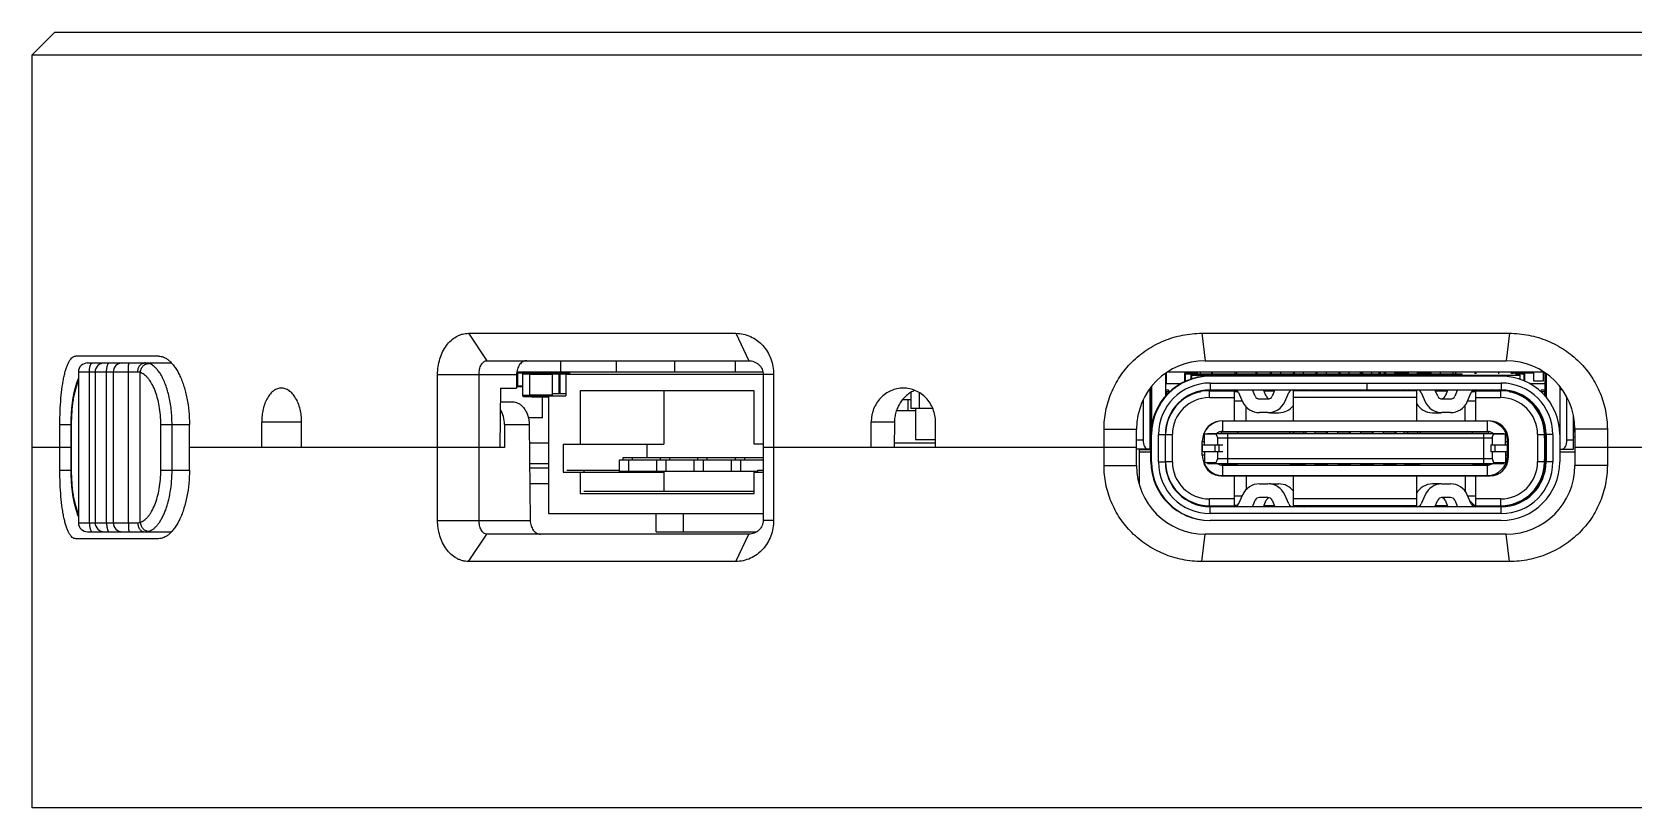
# Model space of a CAD drawing. Header units: millimetres. Extents: x -61 to 249, y -179 to 12.
# Drawn here: x 42.47 to 77.57, y -172.7 to -155.7 of the extents above; entities that cross this region are included whole.
import ezdxf

# ---------------------------------------------------------------- set-up
doc = ezdxf.new("R2010")
doc.units = ezdxf.units.MM
doc.header["$LTSCALE"] = 1.21
doc.header["$MEASUREMENT"] = 0
doc.layers.get('0').update_dxf_attribs({"linetype": 'CONTINUOUS'})

msp = doc.modelspace()

# ---------------------------------------------------------------- linework, layer by layer
at = {"color": 7, "linetype": 'Continuous'}
for p, q in [((42.971, -155.697), (42.471, -156.197)), ((42.971, -155.697), (99.971, -155.697)), ((42.471, -156.197), (100.471, -156.197)), ((42.471, -172.697), (42.471, -156.197)), ((52.036, -162.297), (57.891, -162.297)), ((52.036, -162.297), (52.438, -162.897)), ((57.891, -162.297), (58.172, -162.897)), ((68.101, -162.297), (74.84, -162.297)), ((68.101, -162.297), (68.171, -162.897)), ((74.84, -162.297), (74.771, -162.897)), ((45.24, -162.797), (43.427, -162.797)), ((44.788, -163.147), (43.487, -163.147)), ((43.487, -163.147), (43.487, -166.447)), ((43.687, -162.947), (45.526, -162.947)), ((43.727, -166.447), (43.727, -163.147)), ((43.853, -163.147), (43.853, -166.447)), ((44.104, -166.447), (44.104, -163.147)), ((44.25, -163.147), (44.25, -166.447)), ((44.584, -166.447), (44.584, -163.147)), ((44.842, -166.437), (44.842, -163.157)), ((45.275, -163.174), (45.23, -163.112)), ((51.357, -163.197), (53.087, -163.197)), ((51.357, -166.397), (51.357, -163.197)), ((52.265, -166.397), (52.265, -163.197)), ((52.438, -162.897), (58.172, -162.897)), ((53.087, -163.197), (53.084, -163.497)), ((58.49, -163.147), (53.087, -163.147)), ((53.089, -163.16), (53.089, -163.472)), ((53.221, -163.172), (53.109, -163.172)), ((53.109, -163.172), (53.109, -163.447)), ((53.171, -163.147), (53.171, -163.172)), ((53.218, -163.182), (53.374, -163.182)), ((53.218, -163.182), (53.218, -163.662)), ((53.227, -163.662), (53.227, -163.182)), ((53.238, -163.162), (53.661, -163.162)), ((53.36, -163.162), (53.36, -163.147)), ((53.374, -163.662), (53.374, -163.182)), ((53.38, -163.192), (53.866, -163.192)), ((53.38, -163.652), (53.38, -163.192)), ((53.867, -163.172), (53.392, -163.172)), ((53.564, -163.147), (53.564, -163.162)), ((53.646, -163.147), (53.646, -163.162)), ((53.661, -163.162), (53.671, -163.172)), ((53.835, -163.147), (53.835, -163.172)), ((53.866, -163.182), (54.246, -163.182)), ((53.866, -163.182), (53.866, -163.615)), ((54.246, -163.162), (53.877, -163.162)), ((53.967, -163.162), (53.967, -163.147)), ((54.013, -163.182), (54.013, -163.615)), ((54.041, -163.615), (54.041, -163.182)), ((54.056, -163.147), (54.056, -162.897)), ((54.099, -163.162), (54.099, -163.147)), ((58.718, -163.197), (54.164, -163.197)), ((54.164, -163.197), (54.164, -163.665)), ((54.246, -163.147), (54.246, -163.197)), ((55.274, -163.147), (55.274, -162.897)), ((56.552, -163.147), (56.552, -162.897)), ((57.884, -163.147), (57.884, -162.897)), ((58.49, -163.197), (58.49, -166.397)), ((58.718, -163.197), (58.718, -166.397)), ((67.301, -163.175), (67.301, -163.678)), ((67.329, -163.397), (67.329, -163.156)), ((75.599, -163.147), (67.342, -163.147)), ((67.722, -163.182), (68.006, -163.182)), ((67.722, -163.182), (67.722, -163.358)), ((68.006, -163.162), (67.742, -163.162)), ((67.742, -163.35), (67.742, -163.162)), ((67.856, -163.186), (73.806, -163.186)), ((67.856, -163.186), (67.856, -163.306)), ((68.006, -163.186), (68.006, -163.147)), ((68.061, -163.147), (68.061, -163.186)), ((68.171, -162.897), (74.771, -162.897)), ((68.316, -163.186), (68.316, -163.147)), ((68.331, -163.186), (68.331, -163.147)), ((68.831, -163.186), (68.831, -163.147)), ((68.861, -163.147), (68.861, -163.186)), ((69.106, -163.217), (69.106, -163.186)), ((69.281, -163.147), (69.281, -163.186)), ((69.306, -163.147), (69.306, -163.186)), ((69.329, -163.148), (69.329, -163.147)), ((69.486, -163.217), (69.486, -163.186)), ((69.606, -163.186), (69.606, -163.147)), ((69.621, -163.147), (69.621, -163.186)), ((69.821, -163.147), (69.821, -163.186)), ((70.106, -163.186), (70.106, -163.147)), ((70.121, -163.147), (70.121, -163.186)), ((70.321, -163.147), (70.321, -163.186)), ((70.414, -163.147), (70.414, -163.148)), ((70.516, -163.148), (70.511, -163.147)), ((70.537, -163.148), (70.532, -163.147)), ((70.606, -163.186), (70.606, -163.147)), ((70.621, -163.147), (70.621, -163.186)), ((70.821, -163.147), (70.821, -163.186)), ((70.87, -163.147), (70.87, -163.148)), ((70.976, -163.147), (70.976, -163.148)), ((71.106, -163.186), (71.106, -163.147)), ((71.121, -163.147), (71.121, -163.186)), ((71.321, -163.147), (71.321, -163.186)), ((71.376, -163.148), (71.376, -163.147)), ((71.513, -163.147), (71.513, -163.148)), ((71.575, -163.186), (71.575, -163.148)), ((71.575, -163.167), (71.606, -163.167)), ((71.606, -163.186), (71.606, -163.147)), ((71.621, -163.147), (71.621, -163.186)), ((71.821, -163.147), (71.821, -163.186)), ((71.976, -163.147), (71.976, -163.186)), ((71.976, -163.167), (72.007, -163.167)), ((72.007, -163.147), (72.007, -163.186)), ((72.106, -163.186), (72.106, -163.147)), ((72.121, -163.147), (72.121, -163.186)), ((72.321, -163.147), (72.321, -163.186)), ((72.606, -163.162), (72.327, -163.162)), ((72.327, -163.186), (72.327, -163.162)), ((72.407, -163.147), (72.407, -163.15)), ((72.42, -163.162), (72.42, -163.147)), ((72.45, -163.162), (72.45, -163.147)), ((72.606, -163.186), (72.606, -163.147)), ((72.621, -163.147), (72.621, -163.186)), ((72.821, -163.147), (72.821, -163.186)), ((73.087, -163.162), (72.821, -163.162)), ((72.938, -163.162), (72.938, -163.147)), ((72.976, -163.148), (72.976, -163.147)), ((73.087, -163.162), (73.087, -163.186)), ((73.106, -163.186), (73.106, -163.147)), ((73.121, -163.147), (73.121, -163.186)), ((73.321, -163.147), (73.321, -163.186)), ((73.426, -163.186), (73.426, -163.217)), ((73.606, -163.186), (73.606, -163.147)), ((73.661, -163.147), (73.661, -163.186)), ((73.806, -163.217), (73.806, -163.186)), ((74.081, -163.147), (74.081, -163.186)), ((74.096, -163.186), (74.096, -163.147)), ((74.111, -163.186), (74.111, -163.147)), ((74.611, -163.186), (74.611, -163.147)), ((74.881, -163.147), (74.881, -163.186)), ((74.906, -163.147), (74.906, -163.186)), ((74.976, -163.172), (74.906, -163.172)), ((74.92, -163.147), (74.92, -163.172)), ((75.156, -163.162), (74.976, -163.162)), ((74.976, -163.162), (74.976, -163.186)), ((74.976, -163.182), (75.176, -163.182)), ((75.016, -163.147), (75.016, -163.162)), ((75.056, -163.217), (75.056, -163.186)), ((75.156, -163.162), (75.156, -163.341)), ((75.176, -163.147), (75.176, -163.178)), ((75.176, -163.167), (75.376, -163.167)), ((75.176, -163.35), (75.176, -163.182)), ((75.376, -163.347), (75.376, -163.147)), ((75.576, -163.147), (75.576, -163.347)), ((75.576, -163.167), (75.626, -163.167)), ((75.626, -163.678), (75.626, -163.165)), ((75.641, -163.175), (75.641, -163.693)), ((52.736, -163.497), (52.723, -164.797)), ((52.736, -163.497), (53.084, -163.497)), ((53.218, -163.472), (53.089, -163.472)), ((53.109, -163.447), (53.218, -163.447)), ((53.13, -163.472), (53.13, -163.447)), ((53.159, -163.472), (53.159, -163.447)), ((53.171, -163.447), (53.171, -163.472)), ((66.942, -163.536), (66.986, -163.536)), ((66.966, -164.836), (66.966, -163.536)), ((66.986, -165.116), (66.986, -163.477)), ((67.001, -163.459), (67.001, -164.345)), ((67.301, -163.397), (67.649, -163.397)), ((67.301, -163.536), (67.366, -163.536)), ((67.399, -163.577), (67.366, -163.536)), ((67.871, -163.217), (75.071, -163.217)), ((67.871, -163.217), (67.871, -163.302)), ((74.661, -163.237), (68.281, -163.237)), ((68.281, -163.387), (74.661, -163.387)), ((68.281, -163.387), (68.281, -163.537)), ((68.281, -163.537), (71.716, -163.537)), ((69.27, -163.677), (69.208, -163.536)), ((69.511, -163.677), (69.449, -163.537)), ((69.703, -163.536), (69.641, -163.677)), ((70.384, -163.556), (70.356, -163.537)), ((70.621, -163.556), (70.621, -163.537)), ((70.921, -163.536), (70.921, -163.556)), ((71.716, -163.387), (71.716, -163.537)), ((71.726, -163.436), (71.716, -163.436)), ((71.726, -163.536), (71.716, -163.536)), ((71.726, -163.537), (71.726, -163.387)), ((71.726, -163.537), (74.661, -163.537)), ((72.021, -163.556), (72.021, -163.537)), ((72.321, -163.537), (72.321, -163.556)), ((72.555, -163.537), (72.527, -163.556)), ((73.27, -163.677), (73.208, -163.536)), ((73.491, -163.537), (73.429, -163.677)), ((73.703, -163.536), (73.641, -163.677)), ((74.661, -163.387), (74.661, -163.537)), ((75.071, -163.217), (75.071, -163.305)), ((75.279, -163.397), (75.626, -163.397)), ((75.576, -163.347), (75.376, -163.347)), ((75.546, -163.536), (75.519, -163.568)), ((75.546, -163.536), (75.626, -163.536)), ((75.941, -163.459), (75.941, -165.117)), ((75.999, -163.536), (75.941, -163.536)), ((75.946, -163.536), (75.946, -164.836)), ((52.733, -163.797), (52.995, -163.797)), ((53.374, -163.662), (53.218, -163.662)), ((53.238, -163.682), (53.661, -163.682)), ((53.866, -163.652), (53.38, -163.652)), ((53.392, -163.672), (53.785, -163.672)), ((53.421, -163.697), (53.421, -163.682)), ((53.785, -163.697), (53.421, -163.697)), ((53.656, -164.147), (53.656, -163.697)), ((53.671, -163.673), (53.661, -163.682)), ((53.785, -163.665), (54.164, -163.665)), ((53.785, -163.665), (53.785, -166.247)), ((53.866, -163.615), (54.164, -163.615)), ((53.866, -163.615), (53.866, -163.665)), ((58.294, -163.557), (54.477, -163.557)), ((54.477, -163.557), (54.477, -164.727)), ((56.312, -163.557), (56.312, -164.727)), ((58.294, -164.727), (58.294, -163.557)), ((61.546, -163.747), (61.724, -163.747)), ((61.668, -163.997), (61.668, -163.747)), ((61.724, -163.594), (61.724, -163.947)), ((61.908, -163.595), (61.908, -163.947)), ((66.816, -163.754), (66.816, -164.636)), ((67.326, -163.626), (67.306, -163.626)), ((67.306, -163.626), (67.306, -163.673)), ((67.402, -163.577), (67.326, -163.577)), ((67.326, -163.577), (67.326, -163.649)), ((68.003, -163.577), (68.072, -163.577)), ((68.261, -163.556), (68.874, -163.556)), ((68.266, -163.706), (68.266, -163.556)), ((68.266, -163.706), (68.806, -163.706)), ((68.806, -163.556), (68.806, -164.216)), ((68.895, -163.577), (68.806, -163.577)), ((68.806, -163.777), (68.986, -163.777)), ((68.907, -163.596), (68.995, -163.797)), ((69.362, -163.736), (69.55, -163.736)), ((69.458, -163.556), (69.694, -163.556)), ((69.916, -163.797), (70.004, -163.596)), ((72.806, -163.556), (70.106, -163.556)), ((70.106, -164.216), (70.106, -163.556)), ((72.806, -163.706), (70.106, -163.706)), ((72.806, -163.556), (72.806, -164.216)), ((72.907, -163.596), (72.995, -163.797)), ((73.217, -163.556), (73.483, -163.556)), ((73.362, -163.736), (73.55, -163.736)), ((73.871, -164.216), (73.871, -163.874)), ((73.916, -163.797), (74.004, -163.596)), ((73.925, -163.777), (74.106, -163.777)), ((74.021, -163.577), (74.009, -163.588)), ((74.106, -163.577), (74.021, -163.577)), ((74.037, -163.556), (74.651, -163.556)), ((74.106, -164.216), (74.106, -163.556)), ((74.106, -163.706), (74.646, -163.706)), ((74.646, -163.556), (74.646, -163.706)), ((74.84, -163.577), (74.918, -163.577)), ((75.616, -163.577), (75.529, -163.577)), ((75.616, -163.665), (75.616, -163.577)), ((76.096, -163.736), (76.117, -163.736)), ((76.096, -164.636), (76.096, -163.736)), ((48.378, -164.247), (47.502, -164.247)), ((47.502, -164.797), (47.502, -164.247)), ((48.378, -164.797), (48.378, -164.247)), ((53.656, -164.147), (53.347, -164.147)), ((61.365, -164.247), (60.857, -164.247)), ((60.857, -164.797), (60.857, -164.247)), ((61.365, -164.247), (61.362, -164.797)), ((61.826, -163.997), (61.407, -163.997)), ((62.206, -163.947), (61.724, -163.947)), ((61.826, -163.947), (61.826, -164.622)), ((62.266, -164.797), (62.266, -164.247)), ((66.986, -163.936), (66.966, -163.936)), ((66.966, -164.086), (66.986, -164.086)), ((68.561, -164.216), (74.351, -164.216)), ((68.561, -164.446), (68.561, -164.216)), ((69.071, -164.216), (69.071, -163.907)), ((69.55, -164.036), (69.362, -164.036)), ((69.603, -164.037), (69.788, -164.037)), ((73.152, -164.037), (73.337, -164.037)), ((73.55, -164.036), (73.362, -164.036)), ((74.351, -164.216), (74.351, -164.446)), ((75.946, -163.936), (75.941, -163.936)), ((75.941, -164.086), (75.946, -164.086)), ((76.246, -164.836), (76.246, -164.127)), ((43.081, -164.297), (43.329, -164.297)), ((43.081, -165.297), (43.081, -164.297)), ((43.32, -164.297), (43.32, -165.297)), ((43.329, -164.297), (43.329, -165.297)), ((45.292, -164.297), (45.919, -164.297)), ((45.292, -165.297), (45.292, -164.297)), ((45.538, -165.297), (45.538, -164.297)), ((45.919, -165.297), (45.919, -164.297)), ((52.823, -164.297), (53.365, -164.297)), ((52.823, -164.297), (52.823, -164.797)), ((53.365, -164.297), (53.386, -166.397)), ((65.957, -164.397), (66.671, -164.397)), ((65.957, -165.197), (65.957, -164.397)), ((66.671, -165.197), (66.671, -164.397)), ((66.986, -164.286), (66.966, -164.286)), ((66.966, -164.436), (66.986, -164.436)), ((67.001, -165.117), (67.001, -164.517)), ((67.151, -164.517), (67.301, -164.517)), ((67.151, -165.117), (67.151, -164.517)), ((67.301, -165.117), (67.301, -164.517)), ((67.306, -164.418), (67.306, -164.466)), ((67.306, -164.516), (67.456, -164.516)), ((67.306, -165.116), (67.306, -164.516)), ((67.326, -164.305), (67.326, -164.316)), ((67.456, -165.116), (67.456, -164.516)), ((68.417, -164.506), (68.161, -164.506)), ((68.161, -164.741), (68.161, -164.506)), ((68.187, -164.408), (68.192, -164.413)), ((74.716, -164.497), (68.226, -164.497)), ((68.226, -164.506), (68.226, -164.497)), ((68.451, -164.591), (68.417, -164.506)), ((68.451, -164.591), (74.46, -164.591)), ((68.451, -164.741), (68.451, -164.591)), ((70.381, -164.466), (68.531, -164.466)), ((68.531, -164.497), (68.531, -164.466)), ((68.561, -164.446), (74.351, -164.446)), ((68.668, -165.147), (68.668, -164.497)), ((68.881, -164.466), (68.881, -164.497)), ((70.031, -164.497), (70.031, -164.466)), ((70.121, -164.497), (70.121, -164.491)), ((70.321, -164.491), (70.321, -164.497)), ((70.381, -164.466), (70.381, -164.497)), ((70.831, -164.466), (70.581, -164.466)), ((70.581, -164.497), (70.581, -164.466)), ((70.831, -164.466), (70.831, -164.497)), ((70.831, -164.472), (70.856, -164.472)), ((70.831, -164.475), (70.833, -164.473)), ((70.833, -164.473), (70.838, -164.472)), ((70.856, -164.497), (70.856, -164.472)), ((71.331, -164.466), (71.081, -164.466)), ((71.081, -164.497), (71.081, -164.466)), ((71.331, -164.466), (71.331, -164.497)), ((71.331, -164.472), (71.356, -164.472)), ((71.356, -164.497), (71.356, -164.472)), ((71.831, -164.466), (71.581, -164.466)), ((71.581, -164.497), (71.581, -164.466)), ((71.831, -164.466), (71.831, -164.497)), ((71.831, -164.472), (71.856, -164.472)), ((71.856, -164.497), (71.856, -164.472)), ((72.331, -164.466), (72.081, -164.466)), ((72.081, -164.497), (72.081, -164.466)), ((72.331, -164.466), (72.331, -164.497)), ((72.331, -164.472), (72.356, -164.472)), ((72.331, -164.475), (72.333, -164.473)), ((72.333, -164.473), (72.338, -164.472)), ((72.356, -164.497), (72.356, -164.472)), ((74.381, -164.466), (72.531, -164.466)), ((72.531, -164.497), (72.531, -164.466)), ((72.621, -164.497), (72.621, -164.491)), ((72.821, -164.491), (72.821, -164.497)), ((72.881, -164.466), (72.881, -164.497)), ((74.031, -164.497), (74.031, -164.466)), ((74.273, -164.497), (74.273, -165.147)), ((74.381, -164.466), (74.381, -164.497)), ((74.46, -164.591), (74.494, -164.506)), ((74.46, -164.591), (74.46, -164.741)), ((74.751, -164.506), (74.494, -164.506)), ((74.716, -164.497), (74.716, -164.506)), ((74.731, -164.431), (74.754, -164.408)), ((74.751, -164.741), (74.751, -164.506)), ((75.456, -164.516), (75.606, -164.516)), ((75.456, -164.516), (75.456, -165.116)), ((75.606, -164.516), (75.606, -165.116)), ((75.616, -164.967), (75.616, -164.41)), ((75.641, -164.516), (75.626, -164.516)), ((75.626, -165.116), (75.626, -164.516)), ((75.791, -164.517), (75.641, -164.517)), ((75.641, -164.517), (75.641, -165.117)), ((75.791, -164.517), (75.791, -165.117)), ((75.946, -164.286), (75.941, -164.286)), ((75.941, -164.436), (75.946, -164.436)), ((76.271, -164.43), (76.246, -164.43)), ((76.246, -164.447), (76.271, -164.447)), ((76.246, -164.568), (76.271, -164.568)), ((76.985, -164.397), (76.271, -164.397)), ((76.271, -164.397), (76.271, -165.197)), ((76.985, -164.397), (76.985, -165.197)), ((43.32, -164.797), (42.471, -164.797)), ((52.823, -164.797), (45.919, -164.797)), ((53.369, -164.697), (53.785, -164.697)), ((54.108, -164.727), (56.312, -164.727)), ((54.108, -164.727), (54.108, -165.343)), ((55.944, -164.727), (55.944, -165.022)), ((58.49, -164.727), (58.294, -164.727)), ((66.671, -164.797), (58.49, -164.797)), ((61.362, -164.697), (62.266, -164.697)), ((61.826, -164.622), (62.266, -164.622)), ((66.816, -164.636), (66.671, -164.636)), ((66.986, -164.836), (66.671, -164.836)), ((66.726, -164.836), (66.726, -165.602)), ((66.986, -164.847), (66.726, -164.847)), ((66.726, -164.897), (66.986, -164.897)), ((68.111, -164.666), (68.161, -164.666)), ((68.111, -164.966), (68.111, -164.666)), ((68.111, -164.741), (68.561, -164.741)), ((68.561, -164.891), (68.111, -164.891)), ((68.118, -164.891), (68.118, -164.741)), ((68.126, -164.891), (68.126, -164.897)), ((68.161, -164.897), (68.126, -164.897)), ((68.131, -164.897), (68.131, -164.891)), ((68.161, -164.891), (68.161, -165.126)), ((68.385, -164.741), (68.385, -164.891)), ((68.451, -165.041), (68.451, -164.891)), ((68.478, -164.891), (68.478, -164.741)), ((74.433, -164.741), (74.801, -164.741)), ((74.433, -164.741), (74.433, -164.891)), ((74.801, -164.891), (74.433, -164.891)), ((74.46, -164.891), (74.46, -165.041)), ((74.526, -164.891), (74.526, -164.741)), ((74.816, -164.897), (74.745, -164.897)), ((74.751, -164.666), (74.801, -164.666)), ((74.751, -164.897), (74.751, -165.126)), ((74.76, -164.897), (74.76, -164.891)), ((74.793, -164.741), (74.793, -164.891)), ((74.801, -164.891), (74.801, -164.666)), ((74.801, -164.747), (74.816, -164.747)), ((74.801, -164.966), (74.801, -164.897)), ((74.81, -164.747), (74.81, -164.897)), ((74.816, -165.022), (74.816, -164.622)), ((75.606, -164.677), (75.616, -164.677)), ((75.616, -164.741), (75.626, -164.741)), ((75.626, -164.891), (75.616, -164.891)), ((75.941, -164.836), (76.246, -164.836)), ((75.941, -164.897), (76.271, -164.897)), ((76.246, -164.636), (76.096, -164.636)), ((84.451, -164.797), (76.271, -164.797)), ((43.081, -165.297), (43.329, -165.297)), ((45.292, -165.297), (45.919, -165.297)), ((53.374, -165.147), (53.785, -165.147)), ((53.375, -165.247), (53.785, -165.247)), ((54.19, -165.293), (55.341, -165.293)), ((54.559, -165.293), (54.559, -165.343)), ((55.341, -165.072), (58.49, -165.072)), ((55.341, -165.322), (55.341, -165.072)), ((55.423, -165.022), (58.49, -165.022)), ((55.423, -165.072), (55.423, -165.022)), ((55.546, -165.322), (55.546, -165.072)), ((55.628, -165.072), (55.628, -165.022)), ((56.16, -165.322), (56.16, -165.072)), ((56.242, -165.072), (56.242, -165.022)), ((56.365, -165.322), (56.365, -165.072)), ((56.447, -165.072), (56.447, -165.022)), ((56.98, -165.322), (56.98, -165.072)), ((57.061, -165.072), (57.061, -165.022)), ((57.184, -165.322), (57.184, -165.072)), ((57.266, -165.072), (57.266, -165.022)), ((57.799, -165.322), (57.799, -165.072)), ((57.88, -165.072), (57.88, -165.022)), ((58.003, -165.322), (58.003, -165.072)), ((58.085, -165.072), (58.085, -165.022)), ((58.376, -165.293), (58.49, -165.293)), ((58.376, -165.343), (58.376, -165.293)), ((65.957, -165.197), (66.671, -165.197)), ((67.151, -165.117), (67.301, -165.117)), ((67.456, -165.116), (67.306, -165.116)), ((68.161, -164.966), (68.111, -164.966)), ((68.161, -165.126), (68.417, -165.126)), ((68.196, -165.226), (68.187, -165.235)), ((68.226, -165.147), (68.226, -165.126)), ((68.226, -165.147), (74.716, -165.147)), ((68.417, -165.126), (68.451, -165.041)), ((68.451, -165.041), (74.46, -165.041)), ((68.531, -165.166), (68.531, -165.147)), ((68.531, -165.166), (68.881, -165.166)), ((68.561, -165.186), (74.351, -165.186)), ((68.561, -165.416), (68.561, -165.186)), ((68.586, -165.166), (68.586, -165.172)), ((68.586, -165.172), (68.856, -165.172)), ((68.612, -165.167), (68.603, -165.172)), ((68.829, -165.167), (68.838, -165.172)), ((68.856, -165.172), (68.856, -165.166)), ((68.881, -165.147), (68.881, -165.166)), ((70.031, -165.166), (70.031, -165.147)), ((70.031, -165.166), (70.099, -165.166)), ((70.086, -165.172), (70.086, -165.166)), ((70.086, -165.172), (70.356, -165.172)), ((70.121, -165.153), (70.121, -165.147)), ((70.321, -165.147), (70.321, -165.153)), ((70.342, -165.166), (70.381, -165.166)), ((70.356, -165.166), (70.356, -165.172)), ((70.381, -165.147), (70.381, -165.166)), ((70.581, -165.166), (70.581, -165.147)), ((70.581, -165.166), (70.831, -165.166)), ((70.586, -165.172), (70.586, -165.166)), ((70.586, -165.172), (70.856, -165.172)), ((70.603, -165.172), (70.612, -165.167)), ((70.838, -165.172), (70.83, -165.168)), ((70.831, -165.147), (70.831, -165.166)), ((70.856, -165.172), (70.856, -165.147)), ((71.081, -165.166), (71.081, -165.147)), ((71.081, -165.166), (71.331, -165.166)), ((71.086, -165.166), (71.086, -165.172)), ((71.086, -165.172), (71.356, -165.172)), ((71.107, -165.172), (71.116, -165.166)), ((71.335, -165.172), (71.325, -165.166)), ((71.331, -165.147), (71.331, -165.166)), ((71.356, -165.172), (71.356, -165.147)), ((71.581, -165.166), (71.581, -165.147)), ((71.581, -165.166), (71.831, -165.166)), ((71.586, -165.172), (71.586, -165.166)), ((71.586, -165.172), (71.856, -165.172)), ((71.607, -165.172), (71.616, -165.166)), ((71.835, -165.172), (71.825, -165.166)), ((71.831, -165.147), (71.831, -165.166)), ((71.856, -165.147), (71.856, -165.172)), ((72.081, -165.166), (72.081, -165.147)), ((72.081, -165.166), (72.331, -165.166)), ((72.086, -165.172), (72.086, -165.166)), ((72.086, -165.172), (72.356, -165.172)), ((72.103, -165.172), (72.112, -165.167)), ((72.338, -165.172), (72.33, -165.168)), ((72.331, -165.147), (72.331, -165.166)), ((72.356, -165.172), (72.356, -165.147)), ((72.531, -165.166), (72.531, -165.147)), ((72.531, -165.166), (72.599, -165.166)), ((72.586, -165.166), (72.586, -165.172)), ((72.586, -165.172), (72.856, -165.172)), ((72.621, -165.153), (72.621, -165.147)), ((72.821, -165.147), (72.821, -165.153)), ((72.842, -165.166), (72.881, -165.166)), ((72.856, -165.172), (72.856, -165.166)), ((72.881, -165.147), (72.881, -165.166)), ((74.031, -165.166), (74.031, -165.147)), ((74.031, -165.166), (74.381, -165.166)), ((74.086, -165.172), (74.086, -165.166)), ((74.086, -165.172), (74.356, -165.172)), ((74.112, -165.167), (74.103, -165.172)), ((74.329, -165.167), (74.338, -165.172)), ((74.351, -165.186), (74.351, -165.416)), ((74.356, -165.166), (74.356, -165.172)), ((74.381, -165.147), (74.381, -165.166)), ((74.46, -165.041), (74.494, -165.126)), ((74.494, -165.126), (74.751, -165.126)), ((74.716, -165.126), (74.716, -165.147)), ((74.727, -165.208), (74.754, -165.235)), ((74.801, -164.966), (74.751, -164.966)), ((75.606, -165.116), (75.456, -165.116)), ((75.616, -164.967), (75.606, -164.967)), ((75.626, -165.116), (75.641, -165.116)), ((75.791, -165.117), (75.641, -165.117)), ((76.985, -165.197), (76.271, -165.197)), ((53.785, -165.597), (53.378, -165.597)), ((54.108, -165.343), (56.312, -165.343)), ((54.477, -165.343), (54.477, -165.808)), ((58.376, -165.322), (55.341, -165.322)), ((56.312, -165.343), (56.312, -165.758)), ((58.294, -165.343), (58.49, -165.343)), ((58.294, -165.808), (58.294, -165.343)), ((67.456, -165.642), (67.456, -165.632)), ((68.526, -165.422), (74.416, -165.422)), ((68.561, -165.416), (74.351, -165.416)), ((68.806, -165.422), (68.806, -166.076)), ((69.071, -165.422), (69.071, -165.726)), ((69.362, -165.596), (69.55, -165.596)), ((69.603, -165.597), (69.788, -165.597)), ((70.106, -166.076), (70.106, -165.422)), ((72.806, -165.422), (72.806, -166.076)), ((73.339, -165.597), (73.154, -165.597)), ((73.362, -165.596), (73.55, -165.596)), ((73.871, -165.422), (73.871, -165.758)), ((74.106, -166.076), (74.106, -165.422)), ((75.456, -165.667), (75.456, -165.632)), ((54.477, -165.808), (58.294, -165.808)), ((54.559, -165.758), (58.294, -165.758)), ((67.568, -165.786), (67.578, -165.786)), ((68.806, -165.926), (68.266, -165.926)), ((68.266, -166.076), (68.266, -165.926)), ((68.982, -165.867), (68.806, -165.867)), ((68.995, -165.835), (68.907, -166.037)), ((69.208, -166.096), (69.27, -165.956)), ((69.55, -165.896), (69.362, -165.896)), ((69.449, -166.097), (69.511, -165.956)), ((69.641, -165.956), (69.703, -166.096)), ((70.004, -166.037), (69.916, -165.835)), ((72.806, -165.926), (70.106, -165.926)), ((72.995, -165.835), (72.907, -166.037)), ((73.208, -166.096), (73.27, -165.956)), ((73.55, -165.896), (73.362, -165.896)), ((73.431, -165.956), (73.493, -166.097)), ((73.641, -165.956), (73.703, -166.096)), ((74.004, -166.037), (73.916, -165.835)), ((74.106, -165.867), (73.93, -165.867)), ((73.976, -165.972), (74.071, -166.067)), ((74.646, -165.926), (74.106, -165.926)), ((74.646, -165.926), (74.646, -166.076)), ((75.361, -165.786), (75.333, -165.786)), ((53.785, -166.247), (58.49, -166.247)), ((56.146, -166.647), (56.146, -166.247)), ((56.746, -166.647), (56.746, -166.247)), ((68.261, -166.076), (68.874, -166.076)), ((74.661, -166.097), (68.281, -166.097)), ((68.281, -166.247), (68.281, -166.097)), ((74.661, -166.247), (68.281, -166.247)), ((68.471, -166.096), (68.471, -166.076)), ((68.771, -166.076), (68.771, -166.096)), ((68.871, -166.067), (68.806, -166.067)), ((68.871, -166.067), (68.912, -166.026)), ((69.694, -166.076), (69.458, -166.076)), ((72.806, -166.076), (70.106, -166.076)), ((73.484, -166.076), (73.217, -166.076)), ((74.037, -166.076), (74.651, -166.076)), ((74.106, -166.067), (74.071, -166.067)), ((74.171, -166.096), (74.171, -166.076)), ((74.471, -166.092), (74.471, -166.096)), ((74.661, -166.247), (74.661, -166.097)), ((43.487, -166.447), (44.788, -166.447)), ((43.687, -166.647), (45.526, -166.647)), ((51.357, -166.397), (53.386, -166.397)), ((52.036, -167.297), (52.438, -166.697)), ((58.172, -166.697), (52.438, -166.697)), ((56.146, -166.647), (58.346, -166.647)), ((57.891, -167.297), (58.172, -166.697)), ((58.718, -166.397), (58.49, -166.397)), ((68.101, -167.297), (68.171, -166.697)), ((74.771, -166.697), (68.171, -166.697)), ((74.661, -166.397), (68.281, -166.397)), ((74.84, -167.297), (74.771, -166.697)), ((45.24, -166.797), (43.427, -166.797)), ((57.891, -167.297), (52.036, -167.297)), ((74.84, -167.297), (68.101, -167.297)), ((100.471, -172.697), (42.471, -172.697))]:
    msp.add_line(p, q, dxfattribs=at)
for points in [[(43.487, -163.279), (43.478, -163.298), (43.442, -163.393), (43.412, -163.494), (43.387, -163.6), (43.366, -163.71), (43.349, -163.824), (43.336, -163.94), (43.327, -164.06), (43.322, -164.181), (43.32, -164.297)], [(43.32, -165.297), (43.322, -165.413), (43.327, -165.533), (43.336, -165.653), (43.349, -165.77), (43.366, -165.883), (43.387, -165.993), (43.412, -166.099), (43.442, -166.2), (43.477, -166.295), (43.487, -166.314)]]:
    msp.add_lwpolyline(points, dxfattribs=at)
for centre, radius, start, end in [((43.687, -163.147), 0.2, 90, 180), ((44.053, -163.147), 0.2, 90, 180), ((44.45, -163.147), 0.2, 90, 180), ((53.238, -163.182), 0.02, 90, 180), ((68.171, -164.397), 1.5, 90, 180), ((67.742, -163.182), 0.02, 90, 180), ((70.104, -163.497), 0.35, 90, 92.19), ((70.532, -163.163), 0.0164, 70.2878, 73.0572), ((72.327, -163.192), 0.03, 90, 101.7697), ((73.087, -163.192), 0.03, 50.5781, 90), ((74.771, -164.397), 1.5, 0, 90), ((74.951, -163.177), 0.0305, 29.7924, 90), ((75.156, -163.182), 0.02, 0, 90), ((68.266, -164.516), 1.28, 90, 180), ((68.281, -164.517), 1.28, 90, 180), ((68.281, -164.517), 1.13, 90, 180), ((68.281, -164.517), 0.98, 90, 180), ((68.331, -163.623), 0.0967, 116.2916, 136.3972), ((68.391, -163.623), 0.0967, 43.6028, 63.7084), ((68.815, -163.636), 0.1, 23.7495, 88.0493), ((70.096, -163.636), 0.1, 91.9507, 156.2505), ((70.303, -163.587), 0.05, 90, 141.543), ((72.637, -163.587), 0.05, 38.458, 90), ((72.815, -163.636), 0.1, 23.7495, 88.0493), ((74.096, -163.636), 0.1, 91.9507, 156.2505), ((74.521, -163.623), 0.0967, 116.2916, 136.3972), ((74.581, -163.623), 0.0967, 43.6028, 63.7084), ((74.661, -164.517), 1.28, 0, 90), ((74.661, -164.517), 1.13, 0, 90), ((74.646, -164.516), 0.98, 0, 89.1228), ((74.661, -164.517), 0.98, 0, 90), ((53.238, -163.662), 0.02, 180, 270), ((53.646, -163.664), 0.026, 340.5259, 341.6747), ((68.266, -164.516), 0.96, 90, 180), ((68.266, -164.516), 0.81, 90, 180), ((69.362, -163.636), 0.4, 203.7495, 270), ((69.362, -163.636), 0.1, 203.7495, 270), ((69.603, -163.637), 0.1, 203.9625, 253.4172), ((69.55, -163.636), 0.1, 270, 336.2505), ((69.55, -163.636), 0.4, 270, 336.2505), ((69.788, -163.637), 0.4, 270, 322.5033), ((73.152, -163.637), 0.4, 209.4714, 270), ((73.362, -163.636), 0.4, 203.7495, 270), ((73.362, -163.636), 0.1, 203.7495, 270), ((73.337, -163.637), 0.1, 278.09, 336.0375), ((73.55, -163.636), 0.1, 270, 336.2505), ((73.55, -163.636), 0.4, 270, 336.2505), ((74.646, -164.516), 0.96, 0, 90), ((74.646, -164.516), 0.81, 0, 90), ((68.561, -164.666), 0.45, 90, 180), ((68.526, -164.622), 0.4, 99.567, 157.1216), ((69.603, -163.637), 0.4, 265.8073, 270), ((74.351, -164.666), 0.45, 0, 90), ((74.416, -164.622), 0.4, 0, 90), ((74.35, -164.668), 0.221, 50.9537, 55.7174), ((74.516, -164.677), 1.1, 0, 7.2612), ((68.171, -165.197), 1.5, 180, 270), ((68.266, -165.116), 1.28, 180, 270), ((68.281, -165.117), 1.28, 180, 270), ((68.281, -165.117), 1.13, 180, 270), ((68.281, -165.117), 0.98, 180, 270), ((68.266, -165.116), 0.96, 180, 270), ((68.266, -165.116), 0.81, 180, 270), ((68.561, -164.966), 0.45, 180, 270), ((68.526, -165.022), 0.4, 191.7615, 270), ((70.847, -165.15), 0.0245, 222.0048, 224.3084), ((72.347, -165.15), 0.0245, 222.0047, 224.3092), ((74.351, -164.966), 0.45, 270, 360), ((74.351, -164.976), 0.21, 270.0021, 271.8532), ((74.416, -165.022), 0.4, 270, 360), ((74.35, -164.965), 0.221, 298.7665, 302.6144), ((74.349, -164.965), 0.222, 302.6124, 304.1824), ((74.646, -165.116), 0.96, 270, 360), ((74.646, -165.116), 0.81, 270, 360), ((74.646, -165.116), 0.98, 270.8717, 360), ((74.661, -165.117), 1.28, 270, 360), ((74.661, -165.117), 1.13, 270, 360), ((74.661, -165.117), 0.98, 270, 360), ((74.771, -165.197), 1.5, 270, 360), ((74.516, -164.967), 1.1, 352.2771, 360), ((69.362, -165.996), 0.4, 90, 156.2505), ((69.55, -165.996), 0.4, 23.7495, 90), ((69.603, -165.997), 0.4, 90, 93.5945), ((69.788, -165.997), 0.4, 37.4968, 90), ((73.154, -165.997), 0.4, 90, 151.0938), ((73.362, -165.996), 0.4, 90, 156.2505), ((73.55, -165.996), 0.4, 23.7495, 90), ((69.362, -165.996), 0.1, 90, 156.2505), ((69.603, -165.997), 0.1, 106.5828, 156.0375), ((69.55, -165.996), 0.1, 23.7495, 90), ((73.362, -165.996), 0.1, 90, 156.2505), ((73.339, -165.997), 0.1, 23.9625, 84.4003), ((73.55, -165.996), 0.1, 23.7495, 90), ((68.331, -166.01), 0.0967, 223.6028, 243.7084), ((68.391, -166.01), 0.0967, 296.2916, 316.3972), ((68.815, -165.996), 0.1, 270, 336.2505), ((68.706, -166.096), 0.15, 3.5244, 7.2968), ((70.096, -165.996), 0.1, 203.7495, 270), ((70.303, -166.047), 0.05, 217.1304, 266.9994), ((70.361, -165.947), 0.15, 239.8438, 267.8203), ((72.58, -165.947), 0.15, 272.1644, 300.1618), ((72.639, -166.047), 0.05, 273.0002, 322.8706), ((72.815, -165.996), 0.1, 270, 336.2505), ((74.096, -165.996), 0.1, 203.7495, 270), ((74.206, -166.096), 0.15, 172.6643, 176.4728), ((74.521, -166.01), 0.0967, 223.6028, 243.7084), ((74.581, -166.01), 0.0967, 296.2916, 316.3972), ((43.687, -166.447), 0.2, 180, 270), ((44.053, -166.447), 0.2, 180, 270), ((44.45, -166.447), 0.2, 180, 270)]:
    msp.add_arc(centre, radius, start, end, dxfattribs=at)
for centre, major_axis, ratio, start_param, end_param in [((75.996, -163.736), (0, 0.2), 0.5, -0.043437, 0), ((75.996, -163.736), (0, 0.2), 0.5, -1.570796, -1.327579), ((66.916, -164.636), (0, 0.2), 0.5, 1.570796, 3.141593), ((75.996, -164.636), (0, 0.2), 0.5, -3.141593, -1.570796), ((70.103, -164.902), (0, 0.27), 0.175, -3.141593, -2.762185), ((70.338, -164.902), (0, 0.27), 0.175, -3.521, -3.141593), ((72.603, -164.902), (0, 0.27), 0.175, -3.141593, -2.762185), ((72.838, -164.902), (0, 0.27), 0.175, -3.521, -3.141593)]:
    msp.add_ellipse(centre, major_axis=major_axis, ratio=ratio, start_param=start_param, end_param=end_param, dxfattribs=at)
for points, knots in [([(51.357, -163.197), (51.357, -163.083), (51.381, -162.912), (51.462, -162.704), (51.544, -162.566), (51.646, -162.451), (51.747, -162.377), (51.833, -162.336), (51.899, -162.313), (51.967, -162.3), (52.013, -162.297), (52.036, -162.297)], [0, 0, 0, 0, 0.274686, 0.408069, 0.536609, 0.65946, 0.776646, 0.833531, 0.889517, 0.944925, 1, 1, 1, 1]), ([(57.891, -162.297), (57.946, -162.297), (58.056, -162.309), (58.214, -162.363), (58.359, -162.449), (58.484, -162.564), (58.587, -162.701), (58.662, -162.857), (58.708, -163.024), (58.718, -163.139), (58.718, -163.197)], [0, 0, 0, 0, 0.121006, 0.243202, 0.366839, 0.491872, 0.618045, 0.745015, 0.872454, 1, 1, 1, 1]), ([(65.957, -164.397), (65.957, -164.263), (65.983, -163.993), (66.101, -163.603), (66.295, -163.24), (66.56, -162.917), (66.886, -162.649), (67.263, -162.449), (67.673, -162.325), (67.958, -162.297), (68.101, -162.297)], [0, 0, 0, 0, 0.120794, 0.242349, 0.365238, 0.48977, 0.615919, 0.743364, 0.871596, 1, 1, 1, 1]), ([(74.84, -162.297), (74.983, -162.297), (75.268, -162.325), (75.679, -162.449), (76.055, -162.65), (76.382, -162.917), (76.646, -163.24), (76.84, -163.603), (76.958, -163.993), (76.985, -164.263), (76.985, -164.397)], [0, 0, 0, 0, 0.128455, 0.256691, 0.384137, 0.510288, 0.634822, 0.757712, 0.879267, 1, 1, 1, 1]), ([(43.081, -164.297), (43.081, -164.199), (43.084, -164.007), (43.102, -163.728), (43.126, -163.508), (43.152, -163.346), (43.173, -163.238), (43.197, -163.139), (43.224, -163.052), (43.252, -162.976), (43.283, -162.913), (43.316, -162.863), (43.35, -162.826), (43.382, -162.806), (43.408, -162.798), (43.421, -162.797), (43.427, -162.797)], [0, 0, 0, 0, 0.183366, 0.35983, 0.522915, 0.597636, 0.66697, 0.730394, 0.78749, 0.837966, 0.881707, 0.918852, 0.949948, 0.976223, 0.988256, 1, 1, 1, 1]), ([(45.24, -162.797), (45.261, -162.797), (45.305, -162.802), (45.369, -162.824), (45.432, -162.861), (45.494, -162.911), (45.553, -162.974), (45.61, -163.05), (45.664, -163.138), (45.714, -163.236), (45.76, -163.345), (45.816, -163.506), (45.87, -163.726), (45.91, -164.006), (45.919, -164.199), (45.919, -164.297)], [0, 0, 0, 0, 0.036044, 0.073911, 0.114776, 0.159467, 0.208491, 0.262086, 0.320289, 0.382976, 0.449902, 0.520725, 0.672264, 0.833599, 1, 1, 1, 1]), ([(43.727, -163.147), (43.727, -163.134), (43.728, -163.108), (43.731, -163.071), (43.737, -163.037), (43.745, -163.007), (43.754, -162.982), (43.763, -162.965), (43.771, -162.956), (43.777, -162.951), (43.783, -162.948), (43.788, -162.947), (43.79, -162.947)], [0, 0, 0, 0, 0.177065, 0.347996, 0.507012, 0.648942, 0.769687, 0.866838, 0.906689, 0.941312, 0.971827, 1, 1, 1, 1]), ([(44.104, -163.147), (44.104, -163.134), (44.105, -163.108), (44.108, -163.071), (44.113, -163.037), (44.12, -163.007), (44.128, -162.982), (44.136, -162.965), (44.144, -162.956), (44.149, -162.951), (44.155, -162.948), (44.159, -162.947), (44.161, -162.947)], [0, 0, 0, 0, 0.179675, 0.35299, 0.513936, 0.657099, 0.778106, 0.874209, 0.912903, 0.945883, 0.974275, 1, 1, 1, 1]), ([(44.584, -163.147), (44.584, -163.134), (44.584, -163.108), (44.585, -163.071), (44.586, -163.037), (44.587, -163.011), (44.587, -162.993), (44.588, -162.981), (44.589, -162.971), (44.59, -162.963), (44.59, -162.956), (44.591, -162.951), (44.592, -162.948), (44.593, -162.947), (44.593, -162.947), (44.593, -162.947)], [0, 0, 0, 0, 0.194351, 0.381235, 0.55351, 0.704568, 0.770297, 0.828638, 0.879036, 0.921017, 0.954207, 0.978333, 0.993311, 0.997513, 1, 1, 1, 1]), ([(44.788, -163.147), (44.788, -163.121), (44.795, -163.071), (44.821, -163.015), (44.851, -162.98), (44.877, -162.961), (44.904, -162.95), (44.924, -162.947), (44.933, -162.947)], [0, 0, 0, 0, 0.284577, 0.549876, 0.671979, 0.786552, 0.895002, 1, 1, 1, 1]), ([(44.842, -163.157), (44.834, -163.153), (44.817, -163.148), (44.798, -163.147), (44.788, -163.147)], [0, 0, 0, 0, 0.451196, 1, 1, 1, 1]), ([(44.842, -163.157), (44.843, -163.131), (44.855, -163.08), (44.891, -163.025), (44.929, -162.992), (44.961, -162.973), (44.996, -162.962), (45.019, -162.959), (45.031, -162.959)], [0, 0, 0, 0, 0.25796, 0.513587, 0.638979, 0.761794, 0.882003, 1, 1, 1, 1]), ([(45.292, -164.297), (45.292, -164.228), (45.287, -164.092), (45.261, -163.893), (45.22, -163.708), (45.165, -163.542), (45.107, -163.419), (45.055, -163.336), (45.016, -163.283), (44.974, -163.238), (44.931, -163.202), (44.888, -163.174), (44.857, -163.162), (44.842, -163.157)], [0, 0, 0, 0, 0.160994, 0.317753, 0.466306, 0.603184, 0.725676, 0.781013, 0.832262, 0.879479, 0.92287, 0.962835, 1, 1, 1, 1]), ([(45.031, -162.959), (45.017, -162.954), (44.984, -162.948), (44.951, -162.947), (44.933, -162.947)], [0, 0, 0, 0, 0.449788, 1, 1, 1, 1]), ([(45.23, -163.112), (45.215, -163.093), (45.188, -163.062), (45.147, -163.024), (45.098, -162.987), (45.058, -162.967), (45.031, -162.959)], [0, 0, 0, 0, 0.284232, 0.481181, 0.665199, 1, 1, 1, 1]), ([(45.538, -164.297), (45.538, -164.187), (45.529, -164.024), (45.5, -163.812), (45.469, -163.662), (45.431, -163.522), (45.386, -163.393), (45.335, -163.277), (45.295, -163.207), (45.275, -163.174)], [0, 0, 0, 0, 0.281909, 0.418623, 0.550301, 0.675463, 0.792802, 0.90124, 1, 1, 1, 1]), ([(52.265, -163.197), (52.265, -163.159), (52.271, -163.103), (52.291, -163.033), (52.311, -162.987), (52.336, -162.949), (52.367, -162.92), (52.401, -162.901), (52.426, -162.897), (52.438, -162.897)], [0, 0, 0, 0, 0.299437, 0.441135, 0.573471, 0.69457, 0.804176, 0.904419, 1, 1, 1, 1]), ([(53.312, -162.897), (53.297, -162.897), (53.268, -162.901), (53.225, -162.918), (53.186, -162.946), (53.14, -162.998), (53.099, -163.082), (53.087, -163.158), (53.087, -163.197)], [0, 0, 0, 0, 0.106045, 0.215372, 0.33046, 0.452686, 0.717238, 1, 1, 1, 1]), ([(53.227, -163.182), (53.227, -163.18), (53.227, -163.175), (53.229, -163.169), (53.232, -163.166), (53.234, -163.164), (53.236, -163.163), (53.238, -163.162), (53.238, -163.162)], [0, 0, 0, 0, 0.306897, 0.583688, 0.704574, 0.812552, 0.909569, 1, 1, 1, 1]), ([(53.374, -163.182), (53.374, -163.18), (53.375, -163.175), (53.377, -163.169), (53.379, -163.166), (53.381, -163.164), (53.383, -163.163), (53.385, -163.162), (53.386, -163.162)], [0, 0, 0, 0, 0.3069, 0.583687, 0.704572, 0.812549, 0.909567, 1, 1, 1, 1]), ([(53.392, -163.172), (53.391, -163.172), (53.389, -163.173), (53.387, -163.174), (53.385, -163.176), (53.383, -163.179), (53.381, -163.185), (53.38, -163.19), (53.38, -163.192)], [0, 0, 0, 0, 0.090433, 0.187451, 0.295428, 0.416313, 0.6931, 1, 1, 1, 1]), ([(53.877, -163.162), (53.877, -163.162), (53.875, -163.163), (53.873, -163.164), (53.871, -163.166), (53.868, -163.169), (53.866, -163.175), (53.866, -163.18), (53.866, -163.182)], [0, 0, 0, 0, 0.090433, 0.187451, 0.295428, 0.416313, 0.6931, 1, 1, 1, 1]), ([(54.025, -163.162), (54.024, -163.162), (54.022, -163.163), (54.02, -163.164), (54.018, -163.166), (54.016, -163.169), (54.014, -163.175), (54.013, -163.18), (54.013, -163.182)], [0, 0, 0, 0, 0.090431, 0.187448, 0.295426, 0.416312, 0.693103, 1, 1, 1, 1]), ([(54.041, -163.182), (54.041, -163.18), (54.04, -163.175), (54.037, -163.168), (54.032, -163.164), (54.028, -163.162), (54.026, -163.162), (54.025, -163.162)], [0, 0, 0, 0, 0.272046, 0.531501, 0.772093, 0.887108, 1, 1, 1, 1]), ([(54.22, -163.162), (54.221, -163.16), (54.223, -163.156), (54.226, -163.152), (54.229, -163.149), (54.231, -163.148), (54.233, -163.147), (54.235, -163.147), (54.236, -163.147)], [0, 0, 0, 0, 0.302123, 0.56703, 0.685478, 0.795623, 0.899546, 1, 1, 1, 1]), ([(58.172, -162.897), (58.193, -162.897), (58.235, -162.901), (58.295, -162.919), (58.35, -162.947), (58.399, -162.985), (58.439, -163.031), (58.468, -163.083), (58.486, -163.139), (58.49, -163.178), (58.49, -163.197)], [0, 0, 0, 0, 0.128407, 0.25747, 0.386092, 0.513215, 0.6381, 0.760537, 0.880905, 1, 1, 1, 1]), ([(43.487, -163.344), (43.474, -163.371), (43.449, -163.432), (43.418, -163.53), (43.391, -163.639), (43.369, -163.759), (43.351, -163.886), (43.334, -164.066), (43.329, -164.204), (43.329, -164.297)], [0, 0, 0, 0, 0.094818, 0.200792, 0.316997, 0.442183, 0.574848, 0.713292, 1, 1, 1, 1]), ([(47.932, -163.497), (47.918, -163.497), (47.889, -163.499), (47.846, -163.51), (47.805, -163.528), (47.75, -163.563), (47.686, -163.624), (47.622, -163.718), (47.569, -163.832), (47.531, -163.962), (47.507, -164.101), (47.502, -164.198), (47.502, -164.247)], [0, 0, 0, 0, 0.045558, 0.091797, 0.1395, 0.189332, 0.297063, 0.417385, 0.550175, 0.693632, 0.844801, 1, 1, 1, 1]), ([(48.378, -164.247), (48.378, -164.198), (48.373, -164.101), (48.347, -163.961), (48.306, -163.832), (48.251, -163.718), (48.184, -163.624), (48.107, -163.552), (48.034, -163.514), (47.976, -163.499), (47.947, -163.497), (47.932, -163.497)], [0, 0, 0, 0, 0.153951, 0.304182, 0.447252, 0.580311, 0.701472, 0.81029, 0.908348, 0.95466, 1, 1, 1, 1]), ([(61.558, -163.497), (61.512, -163.497), (61.419, -163.507), (61.287, -163.55), (61.164, -163.62), (61.057, -163.714), (60.97, -163.828), (60.916, -163.937), (60.885, -164.029), (60.863, -164.124), (60.857, -164.198), (60.857, -164.247)], [0, 0, 0, 0, 0.121273, 0.24295, 0.365609, 0.489674, 0.615334, 0.74251, 0.806639, 0.871002, 1, 1, 1, 1]), ([(61.815, -163.548), (61.782, -163.562), (61.718, -163.594), (61.631, -163.658), (61.553, -163.734), (61.487, -163.822), (61.434, -163.92), (61.395, -164.025), (61.371, -164.135), (61.365, -164.209), (61.365, -164.247)], [0, 0, 0, 0, 0.121376, 0.243779, 0.367355, 0.492137, 0.618036, 0.744852, 0.872292, 1, 1, 1, 1]), ([(62.266, -164.247), (62.266, -164.198), (62.257, -164.1), (62.216, -163.958), (62.151, -163.828), (62.062, -163.714), (61.954, -163.62), (61.831, -163.55), (61.697, -163.507), (61.604, -163.497), (61.558, -163.497)], [0, 0, 0, 0, 0.12855, 0.256612, 0.383748, 0.509631, 0.634082, 0.757114, 0.878948, 1, 1, 1, 1]), ([(52.995, -163.797), (53.019, -163.797), (53.067, -163.803), (53.136, -163.833), (53.2, -163.879), (53.256, -163.942), (53.303, -164.018), (53.35, -164.135), (53.364, -164.232), (53.365, -164.297)], [0, 0, 0, 0, 0.103842, 0.211762, 0.326247, 0.448532, 0.578593, 0.715338, 1, 1, 1, 1]), ([(53.238, -163.682), (53.238, -163.682), (53.236, -163.682), (53.234, -163.681), (53.232, -163.679), (53.229, -163.675), (53.227, -163.67), (53.227, -163.665), (53.227, -163.662)], [0, 0, 0, 0, 0.090431, 0.187448, 0.295426, 0.416312, 0.693103, 1, 1, 1, 1]), ([(53.386, -163.682), (53.385, -163.682), (53.383, -163.682), (53.381, -163.681), (53.379, -163.679), (53.377, -163.675), (53.375, -163.67), (53.374, -163.665), (53.374, -163.662)], [0, 0, 0, 0, 0.090433, 0.187451, 0.295428, 0.416313, 0.6931, 1, 1, 1, 1]), ([(53.38, -163.652), (53.38, -163.655), (53.381, -163.66), (53.383, -163.665), (53.385, -163.669), (53.387, -163.671), (53.389, -163.672), (53.391, -163.672), (53.392, -163.672)], [0, 0, 0, 0, 0.3069, 0.583687, 0.704572, 0.812549, 0.909567, 1, 1, 1, 1]), ([(52.823, -164.297), (52.823, -164.238), (52.808, -164.122), (52.761, -164.014), (52.731, -163.967)], [0, 0, 0, 0, 0.514833, 1, 1, 1, 1]), ([(68.561, -164.446), (68.536, -164.446), (68.486, -164.455), (68.442, -164.48), (68.422, -164.496)], [0, 0, 0, 0, 0.499996, 1, 1, 1, 1]), ([(70.121, -164.491), (70.119, -164.488), (70.117, -164.483), (70.112, -164.476), (70.106, -164.472), (70.103, -164.472)], [0, 0, 0, 0, 0.347787, 0.623569, 1, 1, 1, 1]), ([(70.338, -164.472), (70.335, -164.472), (70.329, -164.476), (70.324, -164.483), (70.322, -164.488), (70.321, -164.491)], [0, 0, 0, 0, 0.376431, 0.652213, 1, 1, 1, 1]), ([(72.621, -164.491), (72.619, -164.488), (72.617, -164.483), (72.612, -164.476), (72.606, -164.472), (72.603, -164.472)], [0, 0, 0, 0, 0.347787, 0.623569, 1, 1, 1, 1]), ([(72.838, -164.472), (72.835, -164.472), (72.829, -164.476), (72.824, -164.483), (72.822, -164.488), (72.821, -164.491)], [0, 0, 0, 0, 0.376431, 0.652213, 1, 1, 1, 1]), ([(74.474, -164.485), (74.456, -164.472), (74.416, -164.453), (74.372, -164.446), (74.351, -164.446)], [0, 0, 0, 0, 0.500035, 1, 1, 1, 1]), ([(43.427, -166.797), (43.421, -166.797), (43.408, -166.796), (43.382, -166.788), (43.35, -166.768), (43.316, -166.731), (43.283, -166.681), (43.252, -166.617), (43.224, -166.542), (43.197, -166.454), (43.173, -166.356), (43.152, -166.247), (43.126, -166.085), (43.102, -165.865), (43.084, -165.587), (43.081, -165.395), (43.081, -165.297)], [0, 0, 0, 0, 0.011744, 0.023777, 0.050052, 0.081148, 0.118293, 0.162034, 0.21251, 0.269606, 0.33303, 0.402364, 0.477085, 0.64017, 0.816634, 1, 1, 1, 1]), ([(43.329, -165.297), (43.329, -165.39), (43.334, -165.528), (43.351, -165.708), (43.369, -165.835), (43.391, -165.954), (43.418, -166.064), (43.449, -166.162), (43.474, -166.222), (43.487, -166.25)], [0, 0, 0, 0, 0.2867, 0.425144, 0.557809, 0.682996, 0.799203, 0.905179, 1, 1, 1, 1]), ([(44.842, -166.437), (44.857, -166.432), (44.888, -166.419), (44.931, -166.392), (44.974, -166.355), (45.016, -166.311), (45.055, -166.258), (45.107, -166.174), (45.165, -166.052), (45.22, -165.886), (45.261, -165.701), (45.287, -165.502), (45.292, -165.366), (45.292, -165.297)], [0, 0, 0, 0, 0.037164, 0.077127, 0.120518, 0.167734, 0.218984, 0.274319, 0.396812, 0.533688, 0.682241, 0.839002, 1, 1, 1, 1]), ([(45.031, -166.635), (45.049, -166.629), (45.083, -166.614), (45.133, -166.582), (45.181, -166.539), (45.228, -166.486), (45.273, -166.424), (45.315, -166.353), (45.355, -166.273), (45.391, -166.186), (45.425, -166.091), (45.465, -165.953), (45.504, -165.769), (45.532, -165.537), (45.538, -165.378), (45.538, -165.297)], [0, 0, 0, 0, 0.036381, 0.075691, 0.118583, 0.165459, 0.216518, 0.271794, 0.331198, 0.394544, 0.461562, 0.531923, 0.681045, 0.838406, 1, 1, 1, 1]), ([(45.919, -165.297), (45.919, -165.395), (45.91, -165.588), (45.87, -165.868), (45.816, -166.087), (45.76, -166.248), (45.714, -166.357), (45.664, -166.456), (45.61, -166.543), (45.553, -166.619), (45.494, -166.683), (45.432, -166.733), (45.369, -166.769), (45.305, -166.792), (45.261, -166.797), (45.24, -166.797)], [0, 0, 0, 0, 0.166401, 0.327736, 0.479275, 0.550098, 0.617024, 0.679711, 0.737914, 0.791509, 0.840533, 0.885224, 0.926089, 0.963956, 1, 1, 1, 1]), ([(68.101, -167.297), (67.958, -167.297), (67.673, -167.269), (67.262, -167.145), (66.886, -166.944), (66.56, -166.676), (66.295, -166.354), (66.101, -165.99), (65.983, -165.6), (65.957, -165.331), (65.957, -165.197)], [0, 0, 0, 0, 0.128455, 0.256691, 0.384137, 0.510288, 0.634822, 0.757712, 0.879267, 1, 1, 1, 1]), ([(68.437, -165.148), (68.455, -165.16), (68.495, -165.18), (68.539, -165.186), (68.561, -165.186)], [0, 0, 0, 0, 0.500034, 1, 1, 1, 1]), ([(74.357, -165.186), (74.366, -165.186), (74.4, -165.183), (74.434, -165.171), (74.456, -165.159)], [0, 0, 0, 0, 0.250763, 1, 1, 1, 1]), ([(76.985, -165.197), (76.985, -165.331), (76.958, -165.6), (76.84, -165.991), (76.646, -166.354), (76.381, -166.677), (76.055, -166.944), (75.679, -167.145), (75.268, -167.269), (74.983, -167.297), (74.84, -167.297)], [0, 0, 0, 0, 0.120794, 0.242349, 0.365238, 0.48977, 0.615919, 0.743364, 0.871596, 1, 1, 1, 1]), ([(43.727, -166.447), (43.727, -166.46), (43.728, -166.485), (43.731, -166.523), (43.737, -166.557), (43.745, -166.587), (43.754, -166.612), (43.763, -166.628), (43.771, -166.638), (43.777, -166.643), (43.783, -166.646), (43.788, -166.647), (43.79, -166.647)], [0, 0, 0, 0, 0.177065, 0.347996, 0.507012, 0.648942, 0.769687, 0.866838, 0.906689, 0.941312, 0.971827, 1, 1, 1, 1]), ([(44.104, -166.447), (44.104, -166.46), (44.105, -166.485), (44.108, -166.523), (44.113, -166.557), (44.12, -166.587), (44.128, -166.612), (44.136, -166.628), (44.144, -166.638), (44.149, -166.643), (44.155, -166.646), (44.159, -166.647), (44.161, -166.647)], [0, 0, 0, 0, 0.179675, 0.35299, 0.513936, 0.657099, 0.778106, 0.874209, 0.912903, 0.945883, 0.974275, 1, 1, 1, 1]), ([(44.584, -166.447), (44.584, -166.46), (44.584, -166.485), (44.585, -166.522), (44.586, -166.557), (44.587, -166.583), (44.587, -166.601), (44.588, -166.613), (44.589, -166.623), (44.59, -166.631), (44.59, -166.638), (44.591, -166.642), (44.592, -166.645), (44.593, -166.647), (44.593, -166.647), (44.593, -166.647)], [0, 0, 0, 0, 0.194351, 0.381235, 0.55351, 0.704568, 0.770297, 0.828638, 0.879036, 0.921017, 0.954207, 0.978333, 0.993311, 0.997513, 1, 1, 1, 1]), ([(44.788, -166.447), (44.798, -166.447), (44.817, -166.446), (44.834, -166.44), (44.842, -166.437)], [0, 0, 0, 0, 0.548736, 1, 1, 1, 1]), ([(44.788, -166.447), (44.788, -166.473), (44.795, -166.523), (44.821, -166.579), (44.851, -166.613), (44.877, -166.632), (44.904, -166.644), (44.924, -166.647), (44.933, -166.647)], [0, 0, 0, 0, 0.284577, 0.549876, 0.671979, 0.786552, 0.895002, 1, 1, 1, 1]), ([(44.842, -166.437), (44.843, -166.462), (44.855, -166.514), (44.891, -166.568), (44.929, -166.601), (44.961, -166.62), (44.996, -166.632), (45.019, -166.635), (45.031, -166.635)], [0, 0, 0, 0, 0.25796, 0.513587, 0.638979, 0.761794, 0.882003, 1, 1, 1, 1]), ([(44.933, -166.647), (44.951, -166.647), (44.984, -166.645), (45.017, -166.639), (45.031, -166.635)], [0, 0, 0, 0, 0.550168, 1, 1, 1, 1]), ([(52.036, -167.297), (52.013, -167.297), (51.967, -167.294), (51.899, -167.28), (51.833, -167.258), (51.747, -167.216), (51.646, -167.143), (51.544, -167.028), (51.462, -166.89), (51.381, -166.682), (51.357, -166.511), (51.357, -166.397)], [0, 0, 0, 0, 0.05514, 0.110542, 0.166534, 0.22342, 0.340613, 0.463473, 0.592021, 0.725411, 1, 1, 1, 1]), ([(52.438, -166.697), (52.426, -166.697), (52.401, -166.693), (52.367, -166.674), (52.336, -166.645), (52.311, -166.606), (52.291, -166.56), (52.271, -166.491), (52.265, -166.435), (52.265, -166.397)], [0, 0, 0, 0, 0.095632, 0.195885, 0.305501, 0.426611, 0.558959, 0.700667, 1, 1, 1, 1]), ([(53.386, -166.397), (53.387, -166.436), (53.398, -166.511), (53.439, -166.596), (53.486, -166.647), (53.525, -166.675), (53.567, -166.693), (53.597, -166.697), (53.611, -166.697)], [0, 0, 0, 0, 0.283022, 0.547687, 0.669887, 0.784895, 0.894099, 1, 1, 1, 1]), ([(58.718, -166.397), (58.718, -166.454), (58.708, -166.57), (58.662, -166.737), (58.587, -166.892), (58.484, -167.03), (58.359, -167.145), (58.214, -167.231), (58.056, -167.285), (57.946, -167.297), (57.891, -167.297)], [0, 0, 0, 0, 0.127638, 0.255077, 0.382042, 0.50821, 0.633238, 0.75687, 0.879058, 1, 1, 1, 1]), ([(58.49, -166.397), (58.49, -166.416), (58.486, -166.455), (58.468, -166.511), (58.439, -166.563), (58.399, -166.609), (58.35, -166.647), (58.295, -166.675), (58.235, -166.693), (58.193, -166.697), (58.172, -166.697)], [0, 0, 0, 0, 0.119181, 0.23955, 0.361984, 0.486867, 0.613987, 0.742605, 0.871661, 1, 1, 1, 1])]:
    msp.add_open_spline(points, degree=3, knots=knots, dxfattribs=at)
for points in [[(71.331, -164.473), (71.331, -164.473), (71.332, -164.472), (71.332, -164.472)], [(71.332, -164.472), (71.333, -164.472), (71.334, -164.472), (71.335, -164.472)], [(71.831, -164.473), (71.831, -164.473), (71.832, -164.472), (71.832, -164.472)], [(71.832, -164.472), (71.833, -164.472), (71.834, -164.472), (71.835, -164.472)]]:
    msp.add_open_spline(points, degree=3, dxfattribs=at)

doc.saveas('drawing.dxf')
